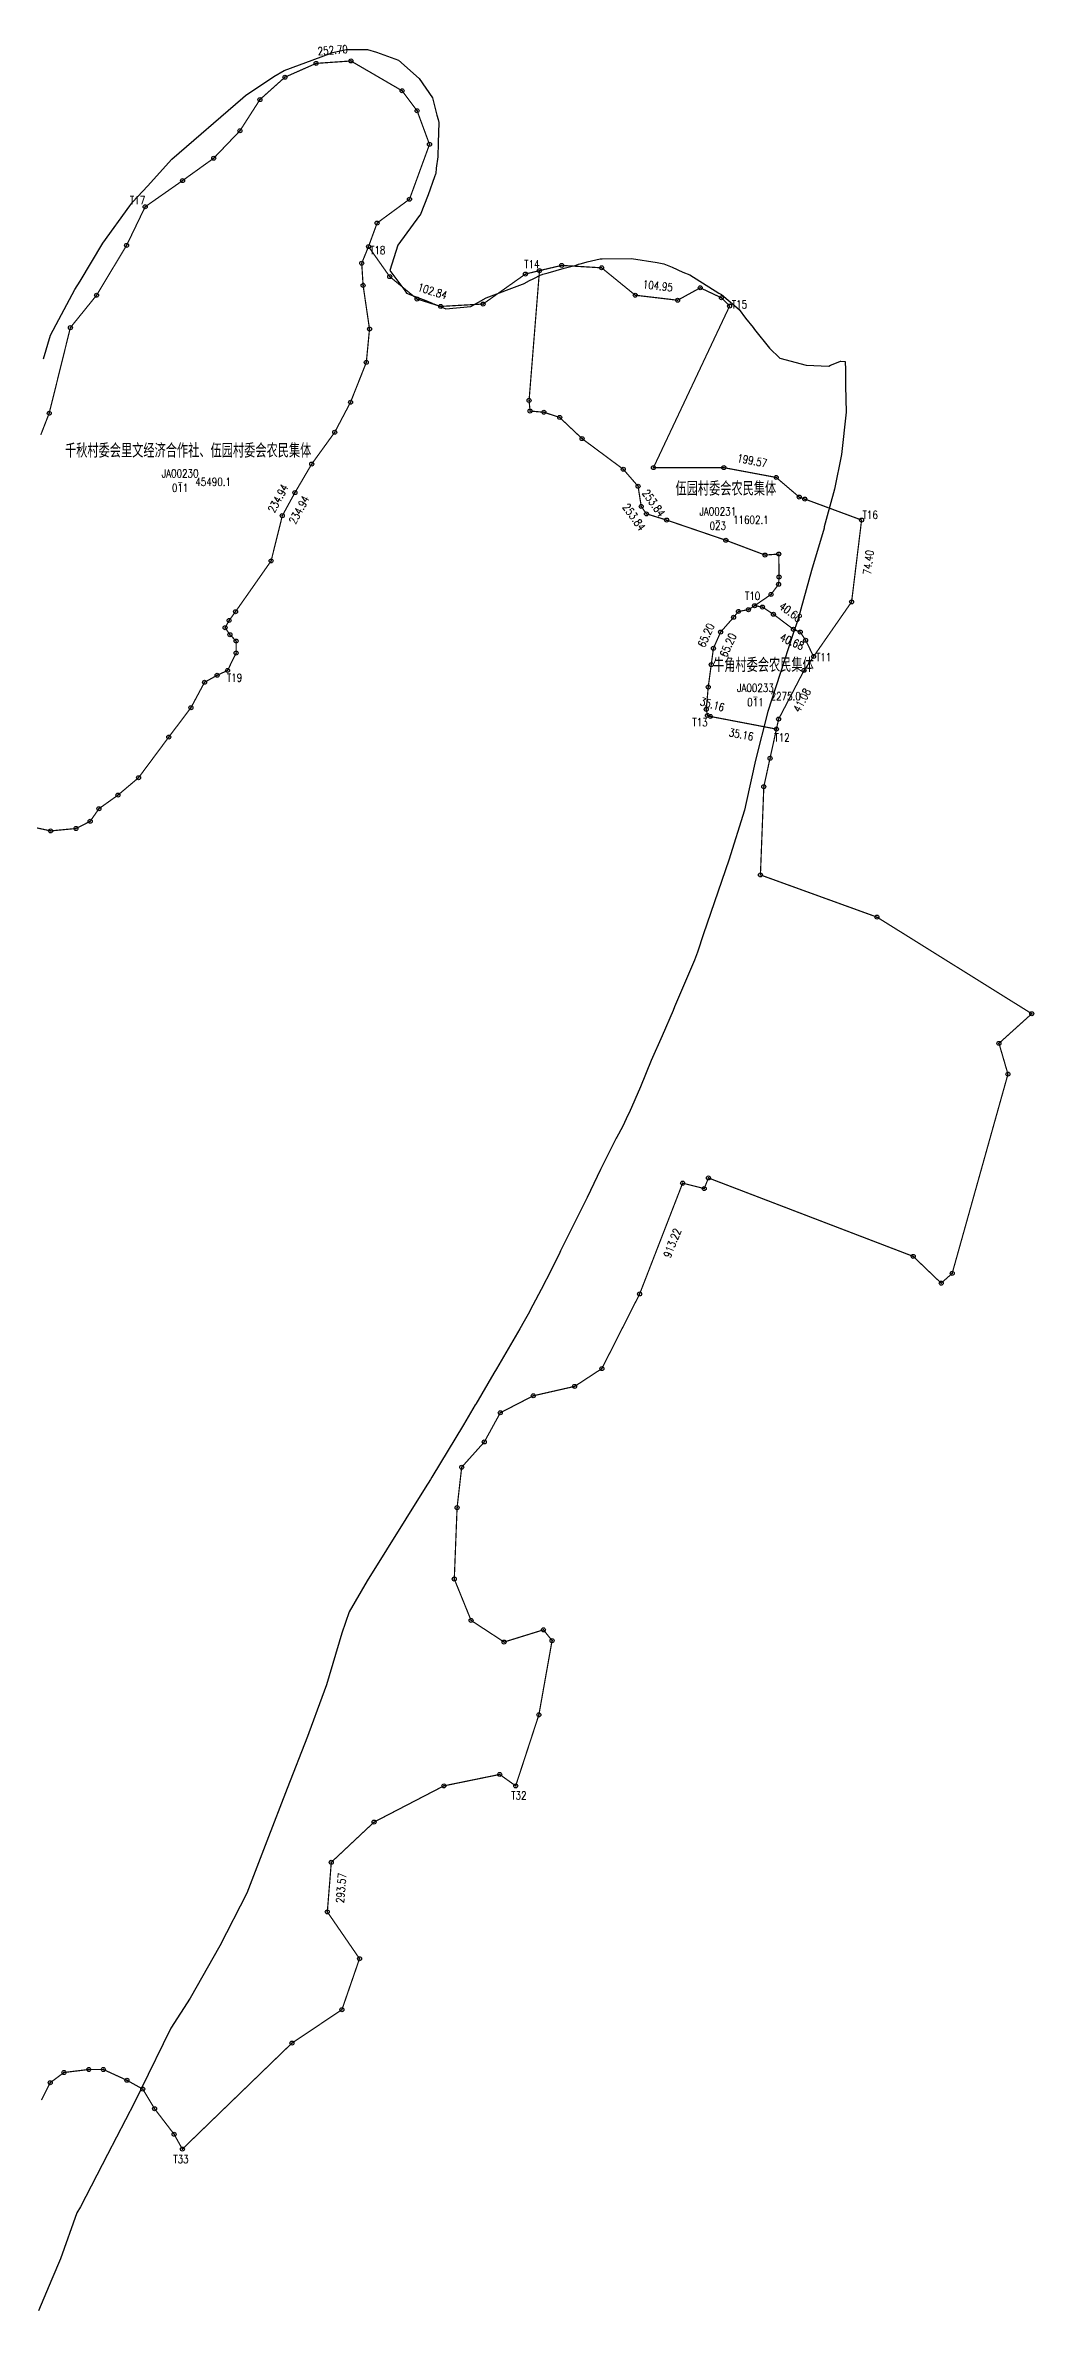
# Model space of a CAD drawing. Extents: x 213960 to 217464, y 137640 to 141047.
# Drawn here: x 216780 to 217274, y 139915 to 141047 of the extents above; entities that cross this region are included whole.
import ezdxf
from ezdxf.enums import TextEntityAlignment as Align

# ---------------------------------------------------------------- set-up
doc = ezdxf.new("R2010")
doc.units = 0
doc.header["$LTSCALE"] = 2
doc.header["$PDSIZE"] = 0.2
doc.layers.get('0').update_dxf_attribs({"linetype": 'CONTINUOUS'})
for name, color, linetype in [('DJZQ', 7, 'CONTINUOUS'), ('GD', 7, 'CONTINUOUS'), ('JZD', 1, 'CONTINUOUS'), ('JZP', 1, 'CONTINUOUS')]:
    doc.layers.add(name, color=color, linetype=linetype)
doc.styles.add('HZ', font='rs.shx', dxfattribs={"width": 0.8, "bigfont": 'hztxt.shx'})

# ---------------------------------------------------------------- blocks, each defined once
blk = doc.blocks.new('GC0000')
at = {"linetype": 'Continuous'}
blk.add_point((0, 0), dxfattribs=at)

msp = doc.modelspace()

# ---------------------------------------------------------------- linework, layer by layer
at = {"layer": 'DJZQ', "linetype": 'Continuous', "flags": 128}
msp.add_lwpolyline([(216778.6, 140890.7), (216782.2, 140902.6), (216786.4, 140910.4), (216794.4, 140925.3), (216797, 140929.6), (216808.3, 140948.5), (216821.9, 140967.2), (216823.3, 140969.2), (216830.6, 140977.1), (216842.9, 140990.5), (216878.3, 141021.2), (216879.7, 141022.4), (216893.9, 141031.8), (216899.1, 141034.8), (216917.6, 141041.7), (216923.3, 141043.8), (216930.1, 141045.3), (216940.7, 141045.4), (216945.2, 141044), (216956.2, 141040), (216966.5, 141030.9), (216973.2, 141021.1), (216975.4, 141012.5), (216976, 141010.3), (216976.3, 141008.8), (216976.1, 140998.7), (216975.9, 140991.6), (216975.1, 140986.1), (216974.8, 140983.4), (216974.7, 140983), (216974.2, 140981.7), (216971.1, 140972.7), (216967, 140962.6), (216966.7, 140962.3), (216955.8, 140947.6), (216951.9, 140934.9), (216954.9, 140930.8), (216959.3, 140924.9), (216960.2, 140923.6), (216964.1, 140922.1), (216964.6, 140921.9), (216969.8, 140919.8), (216973, 140918.5), (216973.2, 140918.4), (216973.8, 140918.2), (216975.6, 140917.5), (216979.9, 140915.7), (216992.3, 140916.9), (217000, 140921.2), (217018.2, 140928), (217018.7, 140928.2), (217020.8, 140929.3), (217021.1, 140929.5), (217024.2, 140931.1), (217027, 140932.5), (217028, 140932.9), (217028.4, 140933), (217031.1, 140933.7), (217039.1, 140936), (217045, 140937.6), (217046.2, 140938), (217047, 140938.2), (217050, 140939), (217050.6, 140939.2), (217057.1, 140940.7), (217058, 140940.7), (217072.8, 140940.8), (217085.6, 140938.8), (217088.9, 140938.2), (217093, 140936.5), (217098.4, 140934.1), (217101.9, 140932.7), (217116.4, 140923.6), (217117.7, 140922.8), (217126.5, 140915.3), (217129.8, 140911.1), (217133.5, 140906.3), (217134.2, 140905.3), (217141.8, 140896), (217146.9, 140891.1), (217160.1, 140887.6), (217171.4, 140887.1), (217172.3, 140887.5), (217174.4, 140888.3), (217177.2, 140889.5), (217177.4, 140889.5), (217179.6, 140889.4), (217179.7, 140885.2), (217179.7, 140878.5), (217179.8, 140877.2), (217180, 140864.1), (217177.8, 140842.8), (217174.3, 140825.6), (217170.1, 140810.3), (217169.1, 140806.7), (217169, 140806), (217162.8, 140784.9), (217156, 140760.7), (217153.3, 140752.4), (217140.9, 140714.4), (217134.7, 140690.1), (217130.1, 140668.9), (217129.2, 140665), (217121.4, 140640), (217108.8, 140603.2), (217105.7, 140594.1), (217104.3, 140590), (217094.3, 140566.7), (217093.5, 140564.9), (217088, 140552.3), (217082.5, 140539.9), (217077.3, 140526.8), (217071.5, 140513.7), (217070.8, 140512.2), (217068.5, 140507.5), (217066.2, 140503.1), (217065.4, 140501.6), (217065.1, 140501.1), (217064.6, 140500.1), (217061.2, 140493.5), (217060.5, 140492.1), (217057.3, 140485.4), (217050.5, 140471.4), (217045.6, 140461.4), (217037.2, 140444.7), (217036.8, 140443.9), (217032.7, 140435.5), (217027.5, 140425.5), (217023.3, 140417.6), (217021, 140413.1), (217019.1, 140409.6), (217016.9, 140405.7), (217005.2, 140385.7), (217003.9, 140383.6), (216994.8, 140368.1), (216994.5, 140367.7), (216988.7, 140357.7), (216972.9, 140331.7), (216972.2, 140330.5), (216969.5, 140326.3), (216940.6, 140279.8), (216931.5, 140264.3), (216927.8, 140253.7), (216920.2, 140227.8), (216917.9, 140221.5), (216911.4, 140203.8), (216910.7, 140201.9), (216900.5, 140175.9), (216890.4, 140149.7), (216880.3, 140123.6), (216866.8, 140097.3), (216852, 140071.1), (216842.3, 140056.2), (216827.1, 140025.2), (216824.1, 140019), (216810.7, 139993), (216797.1, 139966.9), (216795.3, 139963.9), (216787.1, 139940.9), (216782.8, 139930.7), (216776.2, 139914.9)], dxfattribs=at)
at = {"layer": 'GD', "color": 0, "linetype": 'Continuous'}
for centre in [(216899.4, 141031.5), (216915, 141038.4), (216932.4, 141039.6), (216886.9, 141020.3), (216958, 141024.7), (216965.5, 141014.7), (216876.9, 141004.7), (216971.7, 140997.9), (216863.8, 140991), (216848.2, 140979.8), (216961.7, 140970.5), (216945.5, 140958.6), (216820.2, 140947.4), (216937.8, 140938.5), (216951.8, 140931.8), (217019.7, 140933.1), (217037.8, 140937.4), (217057.8, 140936.2), (216805.2, 140922.5), (216938.5, 140927.4), (216965.5, 140920.6), (216998.5, 140918.1), (217074.6, 140922.5), (217095.8, 140920), (217107.1, 140926.2), (217117.7, 140921.2), (216977.3, 140916.9), (216792.1, 140906.3), (216941.7, 140905.6), (216940.1, 140888.9), (216781.5, 140863.5), (216932.2, 140869), (217021.5, 140869.9), (217022, 140864.6), (217028.9, 140864), (217036.8, 140861.4), (216924.3, 140854), (217048, 140850.8), (216912.8, 140838.1), (217068.6, 140835.5), (217083.7, 140836.3), (217118.9, 140836.3), (217145.1, 140831.4), (216904.4, 140823.8), (217076, 140827), (217077.6, 140816.9), (217156.6, 140821.6), (217159.4, 140820.6), (216898.1, 140812.3), (217080.2, 140813.2), (217090.3, 140810.1), (217119.9, 140800), (216892.5, 140789.7), (217139.5, 140792.6), (217146.4, 140793.1), (217142.5, 140772.9), (217146.3, 140778), (217146.5, 140781.6), (216871.5, 140759.9), (216874.7, 140764.3), (217123.8, 140761.5), (217126.2, 140764.4), (217131.2, 140765.3), (217138.2, 140766.6), (217143.7, 140763), (217182.8, 140769.2), (216869.5, 140756.3), (216871.9, 140752.8), (216875, 140749.6), (217117.3, 140754.1), (217153.7, 140755.5), (217157.1, 140754.1), (217159.8, 140750), (216875, 140743.6), (217112.6, 140737.8), (217113.7, 140746), (216859.2, 140729), (216865.5, 140732.5), (217111.1, 140726.6), (217159, 140734.9), (216852.4, 140716.3), (217110.1, 140715.5), (217112.2, 140711.9), (217146.3, 140710.6), (216841.3, 140701.6), (216826.2, 140681.3), (217142, 140691), (216815.9, 140672.6), (217138.9, 140676.8), (216802, 140659.5), (216806.4, 140665.8), (216782.2, 140654.7), (216794.9, 140655.9), (217137.2, 140632.7), (217195.5, 140611.6), (217272.9, 140563.3), (217256.5, 140548.5), (217261, 140533.1), (217098.3, 140478.6), (217111.2, 140481.2), (217109.1, 140475.9), (217213.6, 140442), (217233.1, 140433.5), (217076.8, 140423.2), (217227.6, 140428.6), (217057.9, 140385.9), (217044.3, 140377), (217007.1, 140363.8), (217023.6, 140372.3), (216999.1, 140349.2), (216987.8, 140336.6), (216985.5, 140316.4), (216984.1, 140280.7), (216992.5, 140260), (217028.7, 140255.3), (217033, 140249.9), (217009, 140249.2), (217026.4, 140212.8), (217006.8, 140183), (216978.9, 140177.3), (216944, 140159.2), (216922.6, 140139.1), (216920.6, 140114.3), (216936.7, 140090.9), (216927.9, 140065.4), (216902.9, 140048.7), (216801.3, 140035.5), (216808.6, 140035.5), (216782, 140028.9), (216788.9, 140034), (216820.4, 140030.1), (216828.3, 140025.7), (216834.2, 140015.9), (216844, 140003.1)]:
    msp.add_circle(centre, 1, dxfattribs=at)
at = {"layer": 'JZD', "color": 7, "const_width": 0.6}
for points in [[(216777.3, 140852.7), (216781.5, 140863.5), (216792.1, 140906.3), (216805.2, 140922.5), (216820.2, 140947.4), (216829.5, 140966.7), (216848.2, 140979.8), (216863.8, 140991), (216876.9, 141004.7), (216886.9, 141020.3), (216899.4, 141031.5), (216915, 141038.4), (216932.4, 141039.6), (216958, 141024.7), (216965.5, 141014.7), (216971.7, 140997.9), (216961.7, 140970.5), (216945.5, 140958.6), (216941.2, 140946.8), (216937.8, 140938.5), (216938.5, 140927.4), (216941.7, 140905.6), (216940.1, 140888.9), (216932.2, 140869), (216924.3, 140854), (216912.8, 140838.1), (216904.4, 140823.8), (216898.1, 140812.3), (216892.5, 140789.7), (216874.7, 140764.3), (216871.5, 140759.9), (216869.5, 140756.3), (216871.9, 140752.8), (216875, 140749.6), (216875, 140743.6), (216870.7, 140734.9), (216865.5, 140732.5), (216859.2, 140729), (216852.4, 140716.3), (216841.3, 140701.6), (216826.2, 140681.3), (216815.9, 140672.6), (216806.4, 140665.8), (216802, 140659.5), (216794.9, 140655.9), (216782.2, 140654.7), (216763.9, 140658.7)], [(216763.9, 140658.7), (216782.2, 140654.7), (216794.9, 140655.9), (216802, 140659.5), (216806.4, 140665.8), (216815.9, 140672.6), (216826.2, 140681.3), (216841.3, 140701.6), (216852.4, 140716.3), (216859.2, 140729), (216865.5, 140732.5), (216870.7, 140734.9), (216875, 140743.6), (216875, 140749.6), (216871.9, 140752.8), (216869.5, 140756.3), (216871.5, 140759.9), (216874.7, 140764.3), (216892.5, 140789.7), (216898.1, 140812.3), (216904.4, 140823.8), (216912.8, 140838.1), (216924.3, 140854), (216932.2, 140869), (216940.1, 140888.9), (216941.7, 140905.6), (216938.5, 140927.4), (216937.8, 140938.5), (216941.2, 140946.8), (216951.8, 140931.8), (216965.5, 140920.6), (216977.3, 140916.9), (216998.5, 140918.1), (217019.7, 140933.1), (217026.7, 140934.8), (217021.5, 140869.9), (217022, 140864.6), (217028.9, 140864), (217036.8, 140861.4), (217048, 140850.8), (217068.6, 140835.5), (217076, 140827), (217077.6, 140816.9), (217080.2, 140813.2), (217090.3, 140810.1), (217119.9, 140800), (217139.5, 140792.6), (217146.4, 140793.1), (217146.5, 140781.6), (217146.3, 140778), (217142.5, 140772.9), (217134.3, 140767.3), (217131.2, 140765.3), (217126.2, 140764.4), (217123.8, 140761.5), (217117.3, 140754.1), (217113.7, 140746), (217112.6, 140737.8), (217111.1, 140726.6), (217110.1, 140715.5), (217110.7, 140712.4), (217112.2, 140711.9), (217145.2, 140705.6), (217142, 140691), (217138.9, 140676.8), (217137.2, 140632.7), (217195.5, 140611.6), (217272.9, 140563.3), (217256.5, 140548.5), (217261, 140533.1), (217233.1, 140433.5), (217227.6, 140428.6), (217213.6, 140442), (217111.2, 140481.2), (217109.1, 140475.9), (217098.3, 140478.6), (217076.8, 140423.2), (217057.9, 140385.9), (217044.3, 140377), (217023.6, 140372.3), (217007.1, 140363.8), (216999.1, 140349.2), (216987.8, 140336.6), (216985.5, 140316.4), (216984.1, 140280.7), (216992.5, 140260), (217009, 140249.2), (217028.7, 140255.3), (217033, 140249.9), (217026.4, 140212.8), (217014.8, 140177.3), (217006.8, 140183), (216978.9, 140177.3), (216944, 140159.2), (216922.6, 140139.1), (216920.6, 140114.3), (216936.7, 140090.9), (216927.9, 140065.4), (216902.9, 140048.7), (216848.1, 139995.7), (216844, 140003.1), (216834.2, 140015.9), (216828.3, 140025.7), (216820.4, 140030.1), (216808.6, 140035.5), (216801.3, 140035.5), (216788.9, 140034), (216782, 140028.9), (216777.6, 140020.2)]]:
    msp.add_lwpolyline(points, dxfattribs=at)
for points in [[(217026.7, 140934.8), (217037.8, 140937.4), (217057.8, 140936.2), (217074.6, 140922.5), (217095.8, 140920), (217107.1, 140926.2), (217117.7, 140921.2), (217121.8, 140917.1), (217083.7, 140836.3), (217118.9, 140836.3), (217145.1, 140831.4), (217156.6, 140821.6), (217159.4, 140820.6), (217187.8, 140810.1), (217182.8, 140769.2), (217163.8, 140741.9), (217159.8, 140750), (217157.1, 140754.1), (217153.7, 140755.5), (217143.7, 140763), (217138.2, 140766.6), (217134.3, 140767.3), (217142.5, 140772.9), (217146.3, 140778), (217146.5, 140781.6), (217146.4, 140793.1), (217139.5, 140792.6), (217119.9, 140800), (217090.3, 140810.1), (217080.2, 140813.2), (217077.6, 140816.9), (217076, 140827), (217068.6, 140835.5), (217048, 140850.8), (217036.8, 140861.4), (217028.9, 140864), (217022, 140864.6), (217021.5, 140869.9)], [(217134.3, 140767.3), (217138.2, 140766.6), (217143.7, 140763), (217153.7, 140755.5), (217157.1, 140754.1), (217159.8, 140750), (217163.8, 140741.9), (217159, 140734.9), (217146.3, 140710.6), (217145.2, 140705.6), (217112.2, 140711.9), (217110.7, 140712.4), (217110.1, 140715.5), (217111.1, 140726.6), (217112.6, 140737.8), (217113.7, 140746), (217117.3, 140754.1), (217123.8, 140761.5), (217126.2, 140764.4), (217131.2, 140765.3)]]:
    msp.add_lwpolyline(points, close=True, dxfattribs=at)
at = {"layer": 'JZP', "color": 1, "linetype": 'Continuous'}
for centre in [(216829.5, 140966.7), (216941.2, 140946.8), (217026.7, 140934.8), (217121.8, 140917.1), (217187.8, 140810.1), (217134.3, 140767.3), (217163.8, 140741.9), (216870.7, 140734.9), (217110.7, 140712.4), (217145.2, 140705.6), (217014.8, 140177.3), (216848.1, 139995.7)]:
    msp.add_circle(centre, 1, dxfattribs=at)

# ---------------------------------------------------------------- block references
at = {"layer": 'JZD', "color": 1, "linetype": 'Continuous'}
for p in [(216915, 141038.4), (216932.4, 141039.6), (216899.4, 141031.5), (216958, 141024.7), (216886.9, 141020.3), (216965.5, 141014.7), (216876.9, 141004.7), (216863.8, 140991), (216971.7, 140997.9), (216848.2, 140979.8), (216829.5, 140966.7), (216961.7, 140970.5), (216945.5, 140958.6), (216820.2, 140947.4), (216941.2, 140946.8), (216941.2, 140946.8), (216937.8, 140938.5), (216937.8, 140938.5), (216951.8, 140931.8), (217019.7, 140933.1), (217026.7, 140934.8), (217026.7, 140934.8), (217037.8, 140937.4), (217057.8, 140936.2), (216805.2, 140922.5), (216938.5, 140927.4), (216938.5, 140927.4), (216965.5, 140920.6), (217074.6, 140922.5), (217095.8, 140920), (217107.1, 140926.2), (217117.7, 140921.2), (216977.3, 140916.9), (216998.5, 140918.1), (217121.8, 140917.1), (216792.1, 140906.3), (216941.7, 140905.6), (216941.7, 140905.6), (216940.1, 140888.9), (216940.1, 140888.9), (216781.5, 140863.5), (216932.2, 140869), (216932.2, 140869), (217021.5, 140869.9), (217021.5, 140869.9), (217022, 140864.6), (217022, 140864.6), (217028.9, 140864), (217028.9, 140864), (216924.3, 140854), (216924.3, 140854), (217036.8, 140861.4), (217036.8, 140861.4), (217048, 140850.8), (217048, 140850.8), (216912.8, 140838.1), (216912.8, 140838.1), (217068.6, 140835.5), (217068.6, 140835.5), (217083.7, 140836.3), (217118.9, 140836.3), (217145.1, 140831.4), (216904.4, 140823.8), (216904.4, 140823.8), (217076, 140827), (217076, 140827), (217156.6, 140821.6), (217159.4, 140820.6), (216898.1, 140812.3), (216898.1, 140812.3), (217077.6, 140816.9), (217077.6, 140816.9), (217080.2, 140813.2), (217080.2, 140813.2), (217090.3, 140810.1), (217090.3, 140810.1), (217187.8, 140810.1), (217119.9, 140800), (217119.9, 140800), (216892.5, 140789.7), (216892.5, 140789.7), (217139.5, 140792.6), (217139.5, 140792.6), (217146.4, 140793.1), (217146.4, 140793.1), (217142.5, 140772.9), (217142.5, 140772.9), (217146.3, 140778), (217146.3, 140778), (217146.5, 140781.6), (217146.5, 140781.6), (216874.7, 140764.3), (216874.7, 140764.3), (217123.8, 140761.5), (217123.8, 140761.5), (217126.2, 140764.4), (217126.2, 140764.4), (217131.2, 140765.3), (217131.2, 140765.3), (217134.3, 140767.3), (217134.3, 140767.3), (217134.3, 140767.3), (217138.2, 140766.6), (217138.2, 140766.6), (217143.7, 140763), (217143.7, 140763), (217182.8, 140769.2), (216869.5, 140756.3), (216869.5, 140756.3), (216871.5, 140759.9), (216871.5, 140759.9), (216871.9, 140752.8), (216871.9, 140752.8), (216875, 140749.6), (216875, 140749.6), (217117.3, 140754.1), (217117.3, 140754.1), (217153.7, 140755.5), (217153.7, 140755.5), (217157.1, 140754.1), (217157.1, 140754.1), (217159.8, 140750), (217159.8, 140750), (216875, 140743.6), (216875, 140743.6), (217112.6, 140737.8), (217112.6, 140737.8), (217113.7, 140746), (217113.7, 140746), (217163.8, 140741.9), (217163.8, 140741.9), (216859.2, 140729), (216859.2, 140729), (216865.5, 140732.5), (216865.5, 140732.5), (216870.7, 140734.9), (216870.7, 140734.9), (217111.1, 140726.6), (217111.1, 140726.6), (217159, 140734.9), (216852.4, 140716.3), (216852.4, 140716.3), (217110.1, 140715.5), (217110.1, 140715.5), (217110.7, 140712.4), (217110.7, 140712.4), (217112.2, 140711.9), (217112.2, 140711.9), (217145.2, 140705.6), (217145.2, 140705.6), (217146.3, 140710.6), (216841.3, 140701.6), (216841.3, 140701.6), (216826.2, 140681.3), (216826.2, 140681.3), (217142, 140691), (216815.9, 140672.6), (216815.9, 140672.6), (217138.9, 140676.8), (216802, 140659.5), (216802, 140659.5), (216806.4, 140665.8), (216806.4, 140665.8), (216782.2, 140654.7), (216782.2, 140654.7), (216794.9, 140655.9), (216794.9, 140655.9), (217137.2, 140632.7), (217195.5, 140611.6), (217272.9, 140563.3), (217256.5, 140548.5), (217261, 140533.1), (217098.3, 140478.6), (217111.2, 140481.2), (217109.1, 140475.9), (217213.6, 140442), (217233.1, 140433.5), (217076.8, 140423.2), (217227.6, 140428.6), (217044.3, 140377), (217057.9, 140385.9), (217023.6, 140372.3), (217007.1, 140363.8), (216999.1, 140349.2), (216987.8, 140336.6), (216985.5, 140316.4), (216984.1, 140280.7), (216992.5, 140260), (217028.7, 140255.3), (217009, 140249.2), (217033, 140249.9), (217026.4, 140212.8), (217006.8, 140183), (216978.9, 140177.3), (217014.8, 140177.3), (216944, 140159.2), (216922.6, 140139.1), (216920.6, 140114.3), (216936.7, 140090.9), (216927.9, 140065.4), (216902.9, 140048.7), (216782, 140028.9), (216788.9, 140034), (216801.3, 140035.5), (216808.6, 140035.5), (216820.4, 140030.1), (216828.3, 140025.7), (216834.2, 140015.9), (216844, 140003.1), (216848.1, 139995.7)]:
    msp.add_blockref('GC0000', p, dxfattribs=at)

# ---------------------------------------------------------------- texts
at = {"layer": 'JZD', "color": 1, "linetype": 'Continuous', "style": 'HZ', "width": 0.8}
for s, rotation, p in [('252.70', 4.082, (216923.3, 141045)), ('102.84', 342.4895, (216973.2, 140924.5)), ('104.95', 353.2963, (217085.9, 140927.2)), ('199.57', 349.3899, (217133.1, 140839.8)), ('234.94', 61.1134, (216896, 140820.9)), ('234.94', 61.1134, (216906.5, 140815.2)), ('253.84', 305.5377, (217074, 140811.6)), ('253.84', 305.5377, (217083.8, 140818.6)), ('74.40', 83.0028, (217191.2, 140788.9)), ('40.68', 323.3257, (217152.3, 140764.1)), ('65.20', 65.8978, (217110, 140752.5)), ('65.20', 65.8978, (217121, 140747.6)), ('40.68', 336.3706, (217153, 140749.3)), ('35.16', 344.0546, (217113.1, 140717.9)), ('41.08', 62.4298, (217158, 140720)), ('35.16', 349.0735, (217127.6, 140702.9)), ('913.22', 68.8615, (217093.1, 140448.7)), ('293.57', 85.361, (216927.5, 140126.2))]:
    msp.add_text(s, height=4, rotation=rotation, dxfattribs=at).set_placement(p, align=Align.MIDDLE)
for s, height, p in [('千秋村委会里文经济合作社、伍园村委会农民集体', 7, (216851, 140839.2)), ('JA00230', 4, (216847, 140830.2)), ('伍园村委会农民集体', 7, (217119.9, 140820.2)), ('JA00231', 4, (217115.9, 140811.2)), ('牛角村委会农民集体', 7, (217138.7, 140732)), ('JA00233', 4, (217134.7, 140723))]:
    msp.add_text(s, height=height, dxfattribs=at).set_placement(p, align=Align.BOTTOM_CENTER)
for p in [(216847, 140829.2), (217115.9, 140810.2), (217134.7, 140722)]:
    msp.add_text('—', height=4, dxfattribs=at).set_placement(p, align=Align.MIDDLE)
for s, p in [('45490.1', (216854.6, 140829.2)), ('11602.1', (217123.5, 140810.2)), ('2275.0', (217142.3, 140722))]:
    msp.add_text(s, height=4, dxfattribs=at).set_placement(p, align=Align.MIDDLE_LEFT)
for s, p in [('011', (216847, 140828.2)), ('023', (217115.9, 140809.2)), ('011', (217134.7, 140721))]:
    msp.add_text(s, height=4, dxfattribs=at).set_placement(p, align=Align.TOP_CENTER)
at = {"layer": 'JZP', "color": 1, "linetype": 'Continuous', "style": 'HZ', "width": 0.8}
for s, p in [('T17', (216825.7, 140970)), ('T18', (216945.8, 140945)), ('T14', (217022.9, 140938)), ('T15', (217126.7, 140917.9)), ('T16', (217192.1, 140812.7)), ('T10', (217133.3, 140772.2)), ('T11', (217168.8, 140741.5)), ('T19', (216874.2, 140731.3)), ('T13', (217107, 140709)), ('T12', (217148, 140701.4)), ('T32', (217016.4, 140172.5)), ('T33', (216847.4, 139990.7))]:
    msp.add_text(s, height=4, dxfattribs=at).set_placement(p, align=Align.MIDDLE)

doc.saveas('drawing.dxf')
